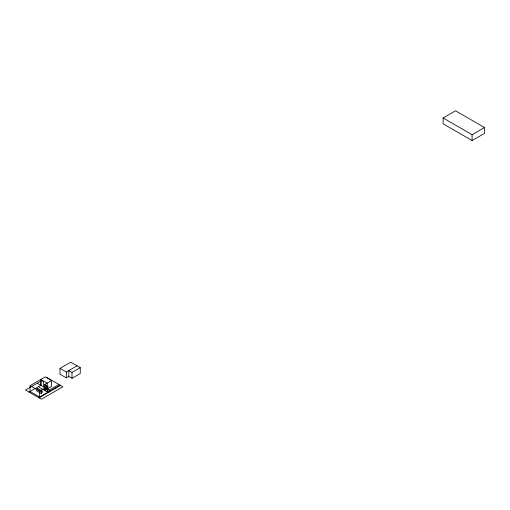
<?xml version="1.0" encoding="UTF-8"?>
<svg xmlns="http://www.w3.org/2000/svg" width="510" height="510" viewBox="0 0 510 510"><rect width="100%" height="100%" fill="white"/><g stroke="black" fill="none" stroke-linecap="round" stroke-linejoin="round"><path stroke-width="0.76" d="M443.107 117.969L455.526 110.797L484.5 127.532L484.5 133.378L472.081 140.55L443.107 123.815L443.107 117.969L472.081 134.697L484.5 127.532M40.022 397.245L30.077 391.508L30.077 385.662L45.294 376.877L51.612 380.53L51.612 386.376L44.651 390.392L44.651 384.546L51.612 380.53M68.818 376.444L66.326 377.878L60.002 374.232L60.002 368.386L70.743 362.183L80.261 367.672L80.261 373.524L72.012 378.286L68.818 376.444L68.818 370.598L77.067 365.829M41.151 380.983L25.5 390.022L41.393 399.202L62.896 386.784L47.003 377.61M29.07 392.088L40.845 385.286M36.739 388.996L37.683 388.454L42.139 391.023L42.139 392.974L41.195 393.522L36.739 390.947L36.739 388.996L41.195 391.572L42.139 391.023M66.326 377.878L66.326 372.032L68.818 370.598L72.012 372.44L80.261 367.672M60.084 385.158L39.589 396.997L39.589 391.157L47.838 386.389L47.838 392.241L38.326 386.739M44.651 390.392L47.143 388.958M49.189 390.125L58.937 384.502M39.015 397.832L60.524 385.413M60.002 368.386L66.326 372.032M44.651 384.546L47.838 386.389M47.143 386.707L45.256 385.617L45.256 390.743M37.249 383.233L50.35 390.781M30.077 385.662L39.589 391.157M472.081 134.697L472.081 140.55M72.012 372.44L72.012 378.286M47.143 391.839L47.143 383.112L40.819 379.459L40.819 385.305M43.63 386.924L43.63 381.78L41.074 380.307L41.074 385.452M41.195 391.572L41.195 393.522"/></g></svg>
